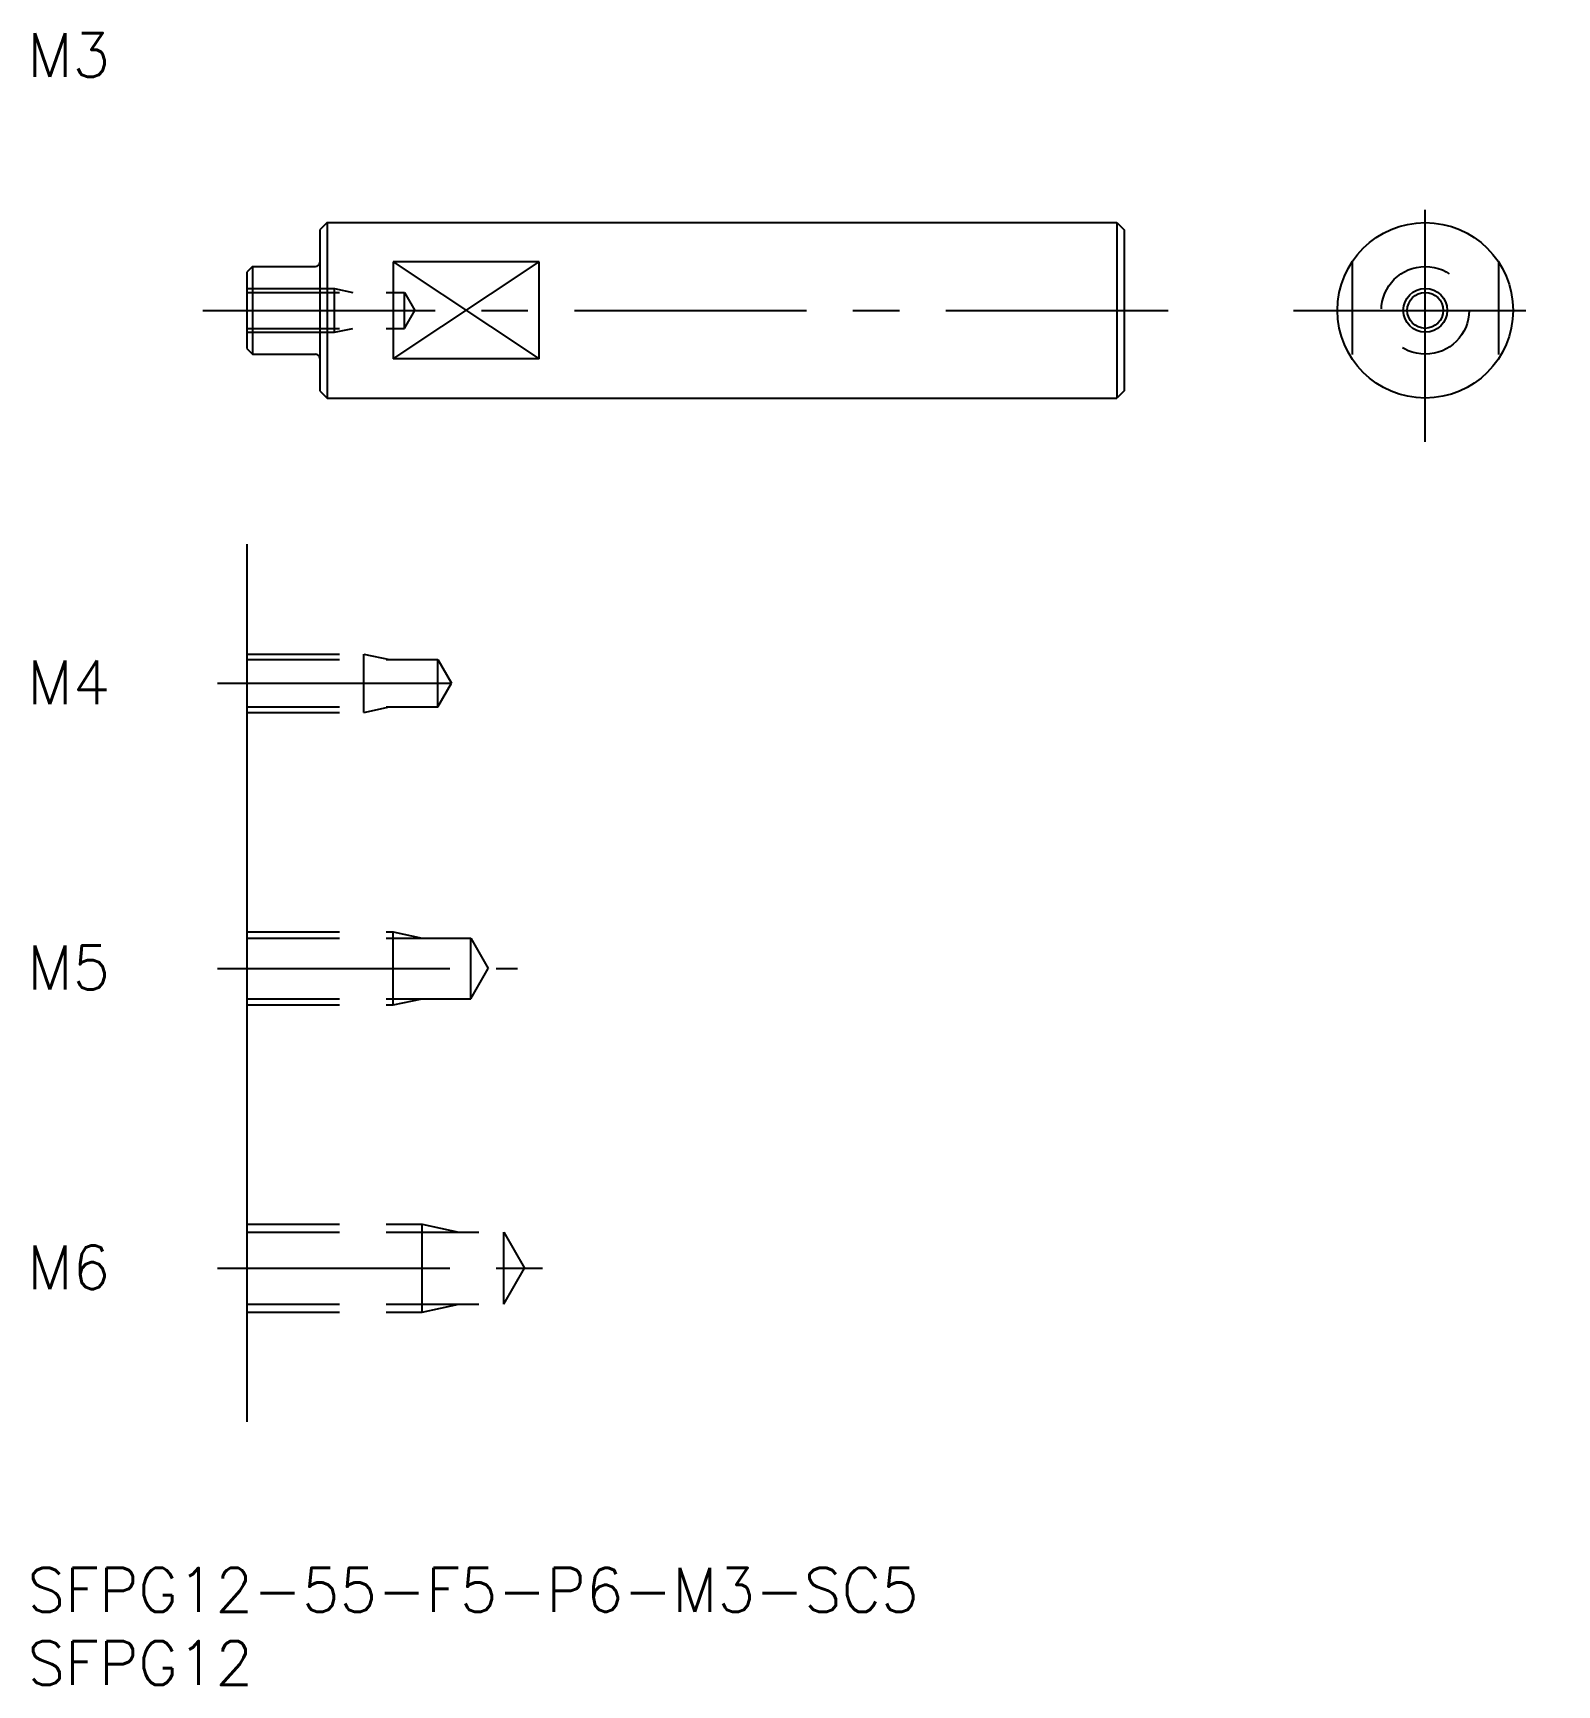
# Model space of a CAD drawing. Extents: x 0 to 105, y -8 to 105.
import ezdxf

# ---------------------------------------------------------------- set-up
doc = ezdxf.new("R2010")
doc.units = 0
doc.header["$LTSCALE"] = 0.5
doc.linetypes.add('CENTER', pattern=[50.8, 31.75, -6.35, 6.35, -6.35])
doc.linetypes.add('DASHED', pattern=[19.05, 12.7, -6.35])
for name, color, linetype in [('MSM_CENTER', 1, 'CENTER'), ('MSM_CONTINUOUS', 7, 'CONTINUOUS'), ('MSM_DASHED', 4, 'DASHED'), ('MSM_NARROW', 5, 'CONTINUOUS'), ('MSM_PART_NUMBER', 7, 'CONTINUOUS')]:
    doc.layers.add(name, color=color, linetype=linetype)
doc.styles.get("Standard").update_dxf_attribs({"font": 'txt.shx', "height": 3, "bigfont": 'bigfont.shx'})

# ---------------------------------------------------------------- blocks, each defined once
blk = doc.blocks.new('*U4')
at = {"layer": 'MSM_PART_NUMBER'}
blk.add_text('SFPG12-55-F5-P6-M3-SC5', height=3, dxfattribs=at).set_placement((0, -3))
blk = doc.blocks.new('*U5')
at = {"layer": 'MSM_PART_NUMBER'}
blk.add_text('SFPG12', height=3, dxfattribs=at).set_placement((0, -8))
blk = doc.blocks.new('*U6')
at = {"layer": 'MSM_PART_NUMBER'}
blk.add_text('M6', height=3, dxfattribs=at).set_placement((0, 19.06))
blk = doc.blocks.new('*U7')
at = {"layer": 'MSM_PART_NUMBER'}
blk.add_text('M5', height=3, dxfattribs=at).set_placement((0, 39.56))
blk = doc.blocks.new('*U8')
at = {"layer": 'MSM_PART_NUMBER'}
blk.add_text('M4', height=3, dxfattribs=at).set_placement((0, 59.06))
blk = doc.blocks.new('*U9')
at = {"layer": 'MSM_PART_NUMBER'}
blk.add_text('M3', height=3, dxfattribs=at).set_placement((0, 101.96))

msp = doc.modelspace()

# ---------------------------------------------------------------- linework, layer by layer
at = {"layer": 'MSM_CENTER'}
for p, q in [((95.58, 77), (95.58, 95)), ((12, 86), (78, 86)), ((86.58, 86), (104.58, 86)), ((13, 60.5), (31, 60.5)), ((13, 41), (33.5, 41)), ((13, 20.5), (36, 20.5))]:
    msp.add_line(p, q, dxfattribs=at)
at = {"layer": 'MSM_CONTINUOUS'}
for p, q in [((20.5, 92), (20, 91.5)), ((20.5, 92), (74.5, 92)), ((20.5, 92), (20.5, 80)), ((74.5, 92), (74.5, 80)), ((74.5, 92), (75, 91.5)), ((20, 91.5), (20, 80.5)), ((75, 91.5), (75, 80.5)), ((35, 89.32), (25, 89.32)), ((25, 89.32), (25, 82.68)), ((35, 82.68), (35, 89.32)), ((15.4, 89), (15, 88.6)), ((15, 88.6), (15, 83.4)), ((15.4, 89), (19.7, 89)), ((15.4, 89), (15.4, 83)), ((15, 83.4), (15.4, 83)), ((15.4, 83), (19.7, 83)), ((35, 82.68), (25, 82.68)), ((20, 80.5), (20.5, 80)), ((75, 80.5), (74.5, 80)), ((20.5, 80), (74.5, 80)), ((15, 70), (15, 10))]:
    msp.add_line(p, q, dxfattribs=at)
for radius in [6, 1.23]:
    msp.add_circle((95.58, 86), radius, dxfattribs=at)
for centre, start, end in [((19.7, 89.3), 270, 0), ((19.7, 82.7), 0, 90)]:
    msp.add_arc(centre, 0.3, start, end, dxfattribs=at)
at = {"layer": 'MSM_DASHED'}
for p, q in [((90.58, 89.32), (90.58, 82.68)), ((100.58, 89.32), (100.58, 82.68)), ((15, 87.5), (21, 87.5)), ((15, 87.23), (25.79, 87.23)), ((21, 87.5), (22.25, 87.23)), ((21, 84.5), (21, 87.5)), ((25.79, 84.77), (25.79, 87.23)), ((25.79, 87.23), (26.5, 86)), ((25.79, 84.77), (26.5, 86)), ((15, 84.77), (25.79, 84.77)), ((21, 84.5), (22.25, 84.77)), ((15, 84.5), (21, 84.5)), ((15, 62.5), (23, 62.5)), ((23, 58.5), (23, 62.5)), ((23, 62.5), (24.75, 62.12)), ((15, 62.12), (28.06, 62.12)), ((28.06, 58.88), (28.06, 62.12)), ((28.06, 62.12), (29, 60.5)), ((28.06, 58.88), (29, 60.5)), ((15, 58.88), (28.06, 58.88)), ((23, 58.5), (24.75, 58.88)), ((15, 58.5), (23, 58.5)), ((15, 43.5), (25, 43.5)), ((15, 43.07), (30.31, 43.07)), ((25, 38.5), (25, 43.5)), ((25, 43.5), (27, 43.07)), ((30.31, 38.93), (30.31, 43.07)), ((30.31, 43.07), (31.5, 41)), ((30.31, 38.93), (31.5, 41)), ((15, 38.93), (30.31, 38.93)), ((15, 38.5), (25, 38.5)), ((25, 38.5), (27, 38.93)), ((15, 23.5), (27, 23.5)), ((15, 22.96), (32.58, 22.96)), ((27, 17.5), (27, 23.5)), ((27, 23.5), (29.5, 22.96)), ((32.58, 18.04), (32.58, 22.96)), ((32.58, 22.96), (34, 20.5)), ((32.58, 18.04), (34, 20.5)), ((15, 18.04), (32.58, 18.04)), ((15, 17.5), (27, 17.5)), ((27, 17.5), (29.5, 18.04))]:
    msp.add_line(p, q, dxfattribs=at)
msp.add_circle((95.58, 86), 3, dxfattribs=at)
at = {"layer": 'MSM_NARROW'}
for p, q in [((25, 89.32), (35, 82.68)), ((25, 82.68), (35, 89.32))]:
    msp.add_line(p, q, dxfattribs=at)
msp.add_circle((95.58, 86), 1.5, dxfattribs=at)

# ---------------------------------------------------------------- block references
at = {"layer": 'MSM_CONTINUOUS'}
for name in ['*U9', '*U8', '*U7', '*U6', '*U4', '*U5']:
    msp.add_blockref(name, (0, 0), dxfattribs=at)

doc.saveas('drawing.dxf')
